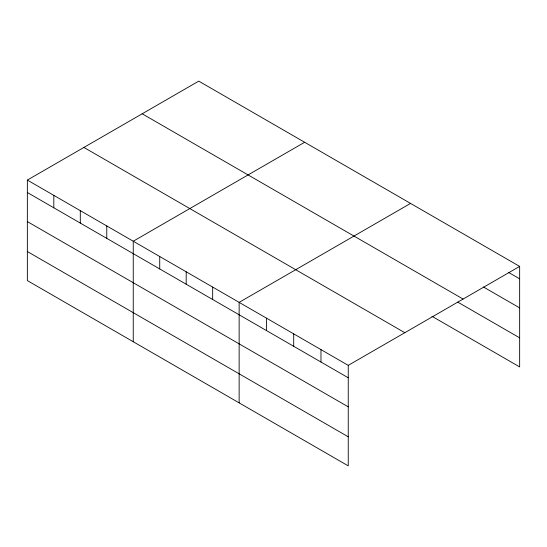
<?xml version="1.0" encoding="UTF-8"?>
<svg xmlns="http://www.w3.org/2000/svg" width="547" height="547" viewBox="0 0 547 547"><rect width="100%" height="100%" fill="white"/><g stroke="black" fill="none" stroke-linecap="round" stroke-linejoin="round"><path stroke-width="0.82" d="M348.248 406.852L348.248 365.362L27.35 180.086L27.35 280.597L348.248 465.866L348.248 406.852L27.35 221.583M431.925 316.262L519.65 366.914L519.65 266.403L198.752 81.134L27.35 180.086M304.645 142.268L133.249 241.227L133.249 341.738M410.544 203.409L239.142 302.368L239.142 402.879M348.248 365.362L519.65 266.403M508.594 272.44L519.65 278.826M483.527 287.038L519.65 307.893M142.186 113.79L463.09 299.059M457.723 302.094L519.65 337.841M83.91 147.43L404.814 332.699M27.35 192.517L348.248 377.786M27.35 251.531L348.248 436.8M320.973 349.608L320.973 362.039M293.698 333.861L293.698 346.292M266.416 318.115L266.416 330.538M212.667 287.079L212.667 299.51M186.192 271.797L186.192 284.221M159.724 256.516L159.724 268.939M106.774 225.945L106.774 238.369M80.3 210.657L80.3 223.087M53.825 195.375L53.825 207.798"/></g></svg>
